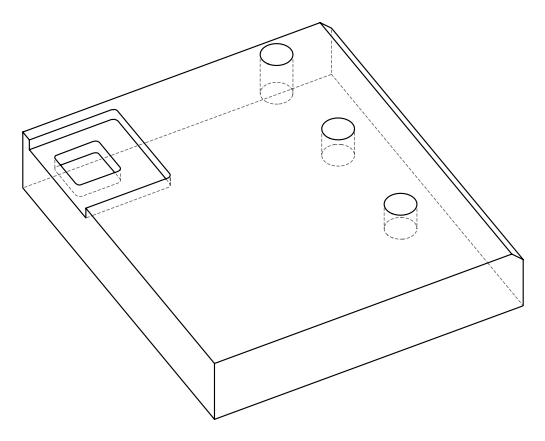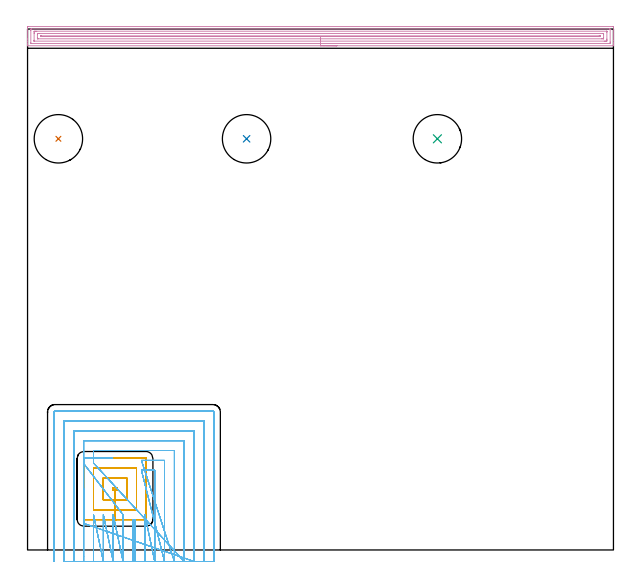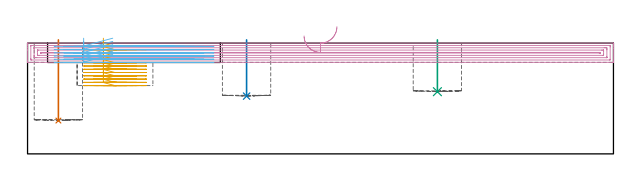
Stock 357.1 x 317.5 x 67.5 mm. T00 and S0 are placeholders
(PLAN: 6 operations, 2 tool changes, 53.8 min)
(1 INDEXABLE_INSERT_DRILL_BLIND_HOLE_FROM_SOLID | STEP1POCKET | NXT0302_030 | 0.2 min | 32003 mm3)
(2 INDEXABLE_INSERT_DRILL_BLIND_HOLE_FROM_SOLID_1 | STEP1POCKET_1 | NXT0302_030 | 0.14 min | 21824 mm3)
(3 INDEXABLE_INSERT_DRILL_BLIND_HOLE_FROM_SOLID_2 | STEP1POCKET_2 | NXT0302_030 | 0.13 min | 19985 mm3)
(4 AREA_MILL | FG_CHAMFER_SURFACE | UGT0205_001 | 14.46 min | 24441 mm3)
(5 MILL_RECTANGULAR_POCKET | POCKET_RECTANGULAR_STRAIGHT | UGT0201_126 | Follow Part, ap 2, ae 75% | 10.09 min | 54059 mm3)
(6 MILL_SLOT | SLOT_PARTIAL_RECTANGULAR | UGT0201_126 | Follow Part, ap 2, ae 75% | 28.76 min | 85372 mm3)
(TOOL NXT0302_030 | Index. Insert Drill 29.5mm [880-D2950L32-03] | D29.5 PA176 FL89 Z2)
(TOOL UGT0205_001 | Chamfer Mill 20 x 3 x 45 deg. | D20 FL50 Z2)
(TOOL UGT0201_126 | Carbide End Mill 8.0 | D8 FL15 Z4)
(OP 1 INDEXABLE_INSERT_DRILL_BLIND_HOLE_FROM_SOLID)
G17 G21 G94 G90
T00 M6
G54
G17 G0 G90 X18.8 Y250.6 S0 M3
G43 Z77.5 H1
G94 G81 G98 Z20.3 F250. R69.5
G80
M5
M2
(OP 2 INDEXABLE_INSERT_DRILL_BLIND_HOLE_FROM_SOLID_1)
G17 G21 G94 G90
T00 M6
G54
G17 G0 G90 X133.5 Y250.6 S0 M3
G43 Z77.5 H1
G94 G81 G98 Z35.2 F250. R69.5
G80
M5
M2
(OP 3 INDEXABLE_INSERT_DRILL_BLIND_HOLE_FROM_SOLID_2)
G17 G21 G94 G90
T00 M6
G54
G17 G0 G90 X249.8 Y250.6 S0 M3
G43 Z77.5 H1
G94 G81 G98 Z37.9 F250. R69.5
G80
M5
M2
(OP 4 AREA_MILL)
G17 G21 G94 G90
T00 M6
G54
G17 G0 G90 X188.55 Y307.3 S1061 M3
G43 Z77.5 H0
G94 G1 X188.512 Z76.628 F250.
X188.398 Z75.764
X188.209 Z74.912
X187.947 Z74.08
X187.613 Z73.274
X187.21 Z72.5
X186.742 Z71.764
X186.21 Z71.072
X185.621 Z70.429
X184.978 Z69.84
X184.286 Z69.308
X183.55 Z68.84
X182.776 Z68.437
X181.97 Z68.103
X181.138 Z67.841
X180.286 Z67.652
X179.422 Z67.538
X178.55 Z67.5
X0.181
X0.01 Y307.303 Z67.488
X0.007 Y307.333 Z67.458
X0. Y307.728 Z67.071
Y307.996 Z66.803
Y308.715 Z66.08
Y309.962 Z64.835
Y311.376 Z63.419
Y317.849 Z56.949
X0.004 Y318.472 Z56.326
X0.008 Y318.992 Z55.806
X0.101 Y318.995 Z55.803
X0.628 Y319. Z55.8
X356.472
X356.837 Y318.996 Z55.802
X357.09 Y318.992 Z55.806
X357.1 Y318.735 Z56.062
Y310.489 Z64.306
Y309.075 Z65.722
Y308.715 Z66.08
Y307.996 Z66.803
Y307.728 Z67.072
X357.093 Y307.333 Z67.458
X357.09 Y307.303 Z67.488
X356.919 Y307.3 Z67.5
X178.55
Y308.714 Z66.086
X2.417
X2.01 Y308.715 Z66.085
X2.001 Y309.127 Z65.673
X2. Y316.698 Z58.102
X2.001 Y317.11 Z57.69
X2.01 Y317.585 Z57.215
X2.415 Y317.586 Z57.214
X354.683
X355.09 Y317.585 Z57.215
X355.099 Y317.173 Z57.627
X355.1 Y309.602 Z65.198
X355.099 Y309.19 Z65.61
X355.09 Y308.715 Z66.085
X354.685 Y308.714 Z66.086
X178.55
Y310.128 Z64.672
X4.083 Y310.129 Z64.671
X4.039 Y310.13 Z64.67
X4.016 Y310.132 Z64.668
X4.01 Y310.134 Z64.666
X4.008 Y310.152 Z64.648
X4.003 Y310.286 Z64.514
X4.001 Y310.489 Z64.311
X4. Y310.692 Z64.108
Y314.924 Z59.876
Y315.126 Z59.674
X4.005 Y315.811 Z58.989
X4.009 Y316.005 Z58.795
X4.032 Y316.165 Z58.635
X4.205 Y316.167 Z58.633
X4.736 Y316.17 Z58.63
X5.099 Y316.171 Z58.629
X5.629 Y316.172 Z58.628
X353.017 Y316.171 Z58.629
X353.061 Y316.17 Z58.63
X353.084 Y316.168 Z58.632
X353.09 Y316.166 Z58.634
X353.092 Y316.148 Z58.652
X353.097 Y316.014 Z58.786
X353.099 Y315.811 Z58.989
X353.1 Y315.608 Z59.192
Y311.376 Z63.424
Y311.173 Z63.627
X353.095 Y310.489 Z64.311
X353.091 Y310.295 Z64.505
X353.068 Y310.135 Z64.665
X352.895 Y310.133 Z64.667
X352.364 Y310.13 Z64.67
X352.001 Y310.129 Z64.671
X351.471 Y310.128 Z64.672
X178.55
Y311.543 Z63.257
X6.718
X6.11 Y311.548 Z63.252
X6.044 Y311.55 Z63.25
X6.01 Y311.555 Z63.245
X6.008 Y311.604 Z63.196
X6.004 Y311.821 Z62.979
X6. Y312.256 Z62.544
Y314.03 Z60.77
X6.004 Y314.477 Z60.323
X6.008 Y314.696 Z60.104
X6.01 Y314.745 Z60.055
X6.058 Y314.75 Z60.05
X6.165 Y314.753 Z60.047
X6.887 Y314.757 Z60.043
X7.055
X350.382
X350.99 Y314.752 Z60.048
X351.056 Y314.75 Z60.05
X351.09 Y314.745 Z60.055
X351.092 Y314.696 Z60.104
X351.096 Y314.479 Z60.321
X351.1 Y314.044 Z60.756
Y312.27 Z62.53
X351.096 Y311.823 Z62.977
X351.092 Y311.604 Z63.196
X351.09 Y311.554 Z63.246
X351.042 Y311.55 Z63.25
X350.935 Y311.547 Z63.253
X350.213 Y311.543 Z63.257
X350.045
X178.55
Y312.957 Z61.843
X8.675
X8.48 Y312.959 Z61.841
X8.092 Y312.964 Z61.836
X8.009 Y312.969 Z61.831
X8.006 Y312.996 Z61.804
X8.002 Y313.054 Z61.746
Y313.15 Z61.65
X8.007 Y313.317 Z61.483
X8.009 Y313.332 Z61.468
X8.053 Y313.336 Z61.464
X8.156 Y313.341 Z61.459
X8.286 Y313.343 Z61.457
X348.425
X348.62 Y313.341 Z61.459
X349.008 Y313.336 Z61.464
X349.091 Y313.331 Z61.469
X349.094 Y313.304 Z61.496
X349.098 Y313.246 Z61.554
Y313.15 Z61.65
X349.093 Y312.983 Z61.817
X349.091 Y312.968 Z61.832
X349.047 Y312.964 Z61.836
X348.944 Y312.959 Z61.841
X348.814 Y312.957 Z61.843
X178.55
X177.678 Z61.881
X176.814 Z61.995
X175.962 Z62.184
X175.13 Z62.446
X174.324 Z62.78
X173.55 Z63.183
X172.814 Z63.652
X172.122 Z64.183
X171.479 Z64.772
X170.89 Z65.415
X170.358 Z66.107
X169.89 Z66.843
X169.487 Z67.617
X169.153 Z68.423
X168.891 Z69.255
X168.702 Z70.107
X168.588 Z70.972
X168.55 Z71.843
G0 Z77.5
M5
M2
(OP 5 MILL_RECTANGULAR_POCKET)
G17 G21 G94 G90
T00 M6
G54
G17 G0 G90 X46.2 Y42.032 S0 M3
G43 Z77.5 H0
Z70.5
G94 G1 Y30.5 Z67.41 F250.
X53.3 Z65.508
Y36.5
X54.4 F500.
Y38.
X52.2
Y36.5
X53.3
Y30.5
X60.4
Y44.
X46.2
Y30.5
X53.3
Y24.5
X66.4
Y50.
X40.2
Y24.5
X53.3
Y18.5
X72.1
G3 X72.4 Y18.8 R0.3
G1 Y55.7
G3 X72.1 Y56. R0.3
G1 X34.5
G3 X34.2 Y55.7 R0.3
G1 Y18.8
G3 X34.5 Y18.5 R0.3
G1 X53.3
X54.3
G0 X46.2 Y42.032 Z68.508
G1 Y30.5 Z65.418 F250.
X53.3 Z63.515
Y36.5
X54.4 F500.
Y38.
X52.2
Y36.5
X53.3
Y30.5
X60.4
Y44.
X46.2
Y30.5
X53.3
Y24.5
X66.4
Y50.
X40.2
Y24.5
X53.3
Y18.5
X72.1
G3 X72.4 Y18.8 R0.3
G1 Y55.7
G3 X72.1 Y56. R0.3
G1 X34.5
G3 X34.2 Y55.7 R0.3
G1 Y18.8
G3 X34.5 Y18.5 R0.3
G1 X53.3
X54.3
G0 X46.2 Y42.032 Z66.515
G1 Y30.5 Z63.425 F250.
X53.3 Z61.523
Y36.5
X54.4 F500.
Y38.
X52.2
Y36.5
X53.3
Y30.5
X60.4
Y44.
X46.2
Y30.5
X53.3
Y24.5
X66.4
Y50.
X40.2
Y24.5
X53.3
Y18.5
X72.1
G3 X72.4 Y18.8 R0.3
G1 Y55.7
G3 X72.1 Y56. R0.3
G1 X34.5
G3 X34.2 Y55.7 R0.3
G1 Y18.8
G3 X34.5 Y18.5 R0.3
G1 X53.3
X54.3
G0 X46.2 Y42.032 Z64.523
G1 Y30.5 Z61.433 F250.
X53.3 Z59.531
Y36.5
X54.4 F500.
Y38.
X52.2
Y36.5
X53.3
Y30.5
X60.4
Y44.
X46.2
Y30.5
X53.3
Y24.5
X66.4
Y50.
X40.2
Y24.5
X53.3
Y18.5
X72.1
G3 X72.4 Y18.8 R0.3
G1 Y55.7
G3 X72.1 Y56. R0.3
G1 X34.5
G3 X34.2 Y55.7 R0.3
G1 Y18.8
G3 X34.5 Y18.5 R0.3
G1 X53.3
X54.3
G0 X46.2 Y42.032 Z62.531
G1 Y30.5 Z59.441 F250.
X53.3 Z57.538
Y36.5
X54.4 F500.
Y38.
X52.2
Y36.5
X53.3
Y30.5
X60.4
Y44.
X46.2
Y30.5
X53.3
Y24.5
X66.4
Y50.
X40.2
Y24.5
X53.3
Y18.5
X72.1
G3 X72.4 Y18.8 R0.3
G1 Y55.7
G3 X72.1 Y56. R0.3
G1 X34.5
G3 X34.2 Y55.7 R0.3
G1 Y18.8
G3 X34.5 Y18.5 R0.3
G1 X53.3
X54.3
G0 X46.2 Y42.032 Z60.538
G1 Y30.5 Z57.449 F250.
X53.3 Z55.546
Y36.5
X54.4 F500.
Y38.
X52.2
Y36.5
X53.3
Y30.5
X60.4
Y44.
X46.2
Y30.5
X53.3
Y24.5
X66.4
Y50.
X40.2
Y24.5
X53.3
Y18.5
X72.1
G3 X72.4 Y18.8 R0.3
G1 Y55.7
G3 X72.1 Y56. R0.3
G1 X34.5
G3 X34.2 Y55.7 R0.3
G1 Y18.8
G3 X34.5 Y18.5 R0.3
G1 X53.3
X54.3
G0 X46.2 Y42.032 Z58.546
G1 Y30.5 Z55.456 F250.
X53.3 Z53.554
Y36.5
X54.4 F500.
Y38.
X52.2
Y36.5
X53.3
Y30.5
X60.4
Y44.
X46.2
Y30.5
X53.3
Y24.5
X66.4
Y50.
X40.2
Y24.5
X53.3
Y18.5
X72.1
G3 X72.4 Y18.8 R0.3
G1 Y55.7
G3 X72.1 Y56. R0.3
G1 X34.5
G3 X34.2 Y55.7 R0.3
G1 Y18.8
G3 X34.5 Y18.5 R0.3
G1 X53.3
X54.3
G0 X46.2 Y42.032 Z56.554
G1 Y30.5 Z53.464 F250.
X53.3 Z51.562
Y36.5
X54.4 F500.
Y38.
X52.2
Y36.5
X53.3
Y30.5
X60.4
Y44.
X46.2
Y30.5
X53.3
Y24.5
X66.4
Y50.
X40.2
Y24.5
X53.3
Y18.5
X72.1
G3 X72.4 Y18.8 R0.3
G1 Y55.7
G3 X72.1 Y56. R0.3
G1 X34.5
G3 X34.2 Y55.7 R0.3
G1 Y18.8
G3 X34.5 Y18.5 R0.3
G1 X53.3
X54.3
G0 X46.2 Y42.032 Z54.562
G1 Y30.5 Z51.472 F250.
X53.3 Z49.569
Y36.5
X54.4 F500.
Y38.
X52.2
Y36.5
X53.3
Y30.5
X60.4
Y44.
X46.2
Y30.5
X53.3
Y24.5
X66.4
Y50.
X40.2
Y24.5
X53.3
Y18.5
X72.1
G3 X72.4 Y18.8 R0.3
G1 Y55.7
G3 X72.1 Y56. R0.3
G1 X34.5
G3 X34.2 Y55.7 R0.3
G1 Y18.8
G3 X34.5 Y18.5 R0.3
G1 X53.3
X54.3
G0 X46.2 Y42.032 Z52.569
G1 Y30.5 Z49.479 F250.
X53.3 Z47.577
Y36.5
X54.4 F500.
Y38.
X52.2
Y36.5
X53.3
Y30.5
X60.4
Y44.
X46.2
Y30.5
X53.3
Y24.5
X66.4
Y50.
X40.2
Y24.5
X53.3
Y18.5
X72.1
G3 X72.4 Y18.8 R0.3
G1 Y55.7
G3 X72.1 Y56. R0.3
G1 X34.5
G3 X34.2 Y55.7 R0.3
G1 Y18.8
G3 X34.5 Y18.5 R0.3
G1 X53.3
X54.3
G0 X46.2 Y42.032 Z50.577
G1 Y30.5 Z47.487 F250.
X53.3 Z45.585
Y36.5
X54.4 F500.
Y38.
X52.2
Y36.5
X53.3
Y30.5
X60.4
Y44.
X46.2
Y30.5
X53.3
Y24.5
X66.4
Y50.
X40.2
Y24.5
X53.3
Y18.5
X72.1
G3 X72.4 Y18.8 R0.3
G1 Y55.7
G3 X72.1 Y56. R0.3
G1 X34.5
G3 X34.2 Y55.7 R0.3
G1 Y18.8
G3 X34.5 Y18.5 R0.3
G1 X53.3
X54.3
G0 X46.2 Y42.032 Z48.585
G1 Y30.5 Z45.495 F250.
X53.3 Z43.592
Y36.5
X54.4 F500.
Y38.
X52.2
Y36.5
X53.3
Y30.5
X60.4
Y44.
X46.2
Y30.5
X53.3
Y24.5
X66.4
Y50.
X40.2
Y24.5
X53.3
Y18.5
X72.1
G3 X72.4 Y18.8 R0.3
G1 Y55.7
G3 X72.1 Y56. R0.3
G1 X34.5
G3 X34.2 Y55.7 R0.3
G1 Y18.8
G3 X34.5 Y18.5 R0.3
G1 X53.3
X54.3
G0 X46.2 Y42.032 Z46.592
G1 Y30.5 Z43.502 F250.
X53.3 Z41.6
Y36.5
X54.4 F500.
Y38.
X52.2
Y36.5
X53.3
Y30.5
X60.4
Y44.
X46.2
Y30.5
X53.3
Y24.5
X66.4
Y50.
X40.2
Y24.5
X53.3
Y18.5
X72.1
G3 X72.4 Y18.8 R0.3
G1 Y55.7
G3 X72.1 Y56. R0.3
G1 X34.5
G3 X34.2 Y55.7 R0.3
G1 Y18.8
G3 X34.5 Y18.5 R0.3
G1 X53.3
X54.3
G0 Z77.5
M5
M2
(OP 6 MILL_SLOT)
G17 G21 G94 G90
T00 M6
G54
G17 G0 G90 X65.5 Y-7. S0 M3
G43 Z77.5 H0
Z65.533
G94 G1 Y-4. F250.
Y18.5 F500.
X64.2
Y-4.
Y-7. F250.
X71.5
Y-4.
Y18.498 F500.
Y21.498 F250.
X77.5 Y-7. F500.
Y-4. F250.
Y48.6 F500.
X72.4
X69.4 F250.
X83.5 Y-7. F500.
Y-4. F250.
Y54.6 F500.
X72.4
X69.4 F250.
X89.5 Y-7. F500.
Y-4. F250.
Y60.6 F500.
X40.2
Y56.
Y53. F250.
X95.5 Y-7. F500.
Y-4. F250.
Y66.6 F500.
X34.2
Y55.699
Y52.699 F250.
X58.2 Y21.5 F500.
Y18.5 F250.
Y-4. F500.
Y-7. F250.
X52.2 Y21.5 F500.
Y18.5 F250.
Y-4. F500.
Y-7. F250.
X46.2 Y21.5 F500.
Y18.5 F250.
Y-4. F500.
Y-7. F250.
X40.2 Y21.5 F500.
Y18.5 F250.
Y-4. F500.
Y-7. F250.
G0 X34.2 Y37.333 Z70.5
G1 Y18.797 Z65.533
Y-4. F500.
Y-7. F250.
G0 X51.918 Y56. Z70.5
G1 X34.499 Y56.001 Z65.832
X34.374 Y55.956 Z65.797
X34.329 Y55.933 Z65.783
X34.285 Y55.895 Z65.768
X34.236 Y55.826 Z65.745
X34.199 Y55.694 Z65.708
X34.188 Y55.573 Z65.676
X34.2 Y55.042 Z65.533
Y19.201 F500.
Y16.201 F250.
X101.5 Y-7. F500.
Y-4. F250.
Y72.6 F500.
X28.2
Y-4.
Y-7. F250.
X107.5
Y-4.
Y78.6 F500.
X22.2
Y-4.
Y-7. F250.
X113.5
Y-4.
Y84.1 F500.
G3 X113. Y84.6 R0.5
G1 X16.7
G3 X16.2 Y84.1 R0.5
G1 Y-4.
Y-7. F250.
G0 X65.5 Z63.567
G1 Y-4.
Y18.5 F500.
X64.2
Y-4.
Y-7. F250.
X71.5
Y-4.
Y18.498 F500.
Y21.498 F250.
X77.5 Y-7. F500.
Y-4. F250.
Y48.6 F500.
X72.4
X69.4 F250.
X83.5 Y-7. F500.
Y-4. F250.
Y54.6 F500.
X72.4
X69.4 F250.
X89.5 Y-7. F500.
Y-4. F250.
Y60.6 F500.
X40.2
Y56.
Y53. F250.
X95.5 Y-7. F500.
Y-4. F250.
Y66.6 F500.
X34.2
Y55.699
Y52.699 F250.
X58.2 Y21.5 F500.
Y18.5 F250.
Y-4. F500.
Y-7. F250.
X52.2 Y21.5 F500.
Y18.5 F250.
Y-4. F500.
Y-7. F250.
X46.2 Y21.5 F500.
Y18.5 F250.
Y-4. F500.
Y-7. F250.
X40.2 Y21.5 F500.
Y18.5 F250.
Y-4. F500.
Y-7. F250.
G0 X34.2 Y37.333 Z68.533
G1 Y18.797 Z63.567
Y-4. F500.
Y-7. F250.
G0 X51.918 Y56. Z68.533
G1 X34.499 Y56.001 Z63.866
X34.374 Y55.956 Z63.83
X34.329 Y55.933 Z63.817
X34.285 Y55.895 Z63.801
X34.236 Y55.826 Z63.778
X34.199 Y55.694 Z63.741
X34.188 Y55.573 Z63.709
X34.2 Y55.042 Z63.567
Y19.201 F500.
Y16.201 F250.
X101.5 Y-7. F500.
Y-4. F250.
Y72.6 F500.
X28.2
Y-4.
Y-7. F250.
X107.5
Y-4.
Y78.6 F500.
X22.2
Y-4.
Y-7. F250.
X113.5
Y-4.
Y84.1 F500.
G3 X113. Y84.6 R0.5
G1 X16.7
G3 X16.2 Y84.1 R0.5
G1 Y-4.
Y-7. F250.
G0 X65.5 Z61.6
G1 Y-4.
Y18.5 F500.
X64.2
Y-4.
Y-7. F250.
X71.5
Y-4.
Y18.498 F500.
Y21.498 F250.
X77.5 Y-7. F500.
Y-4. F250.
Y48.6 F500.
X72.4
X69.4 F250.
X83.5 Y-7. F500.
Y-4. F250.
Y54.6 F500.
X72.4
X69.4 F250.
X89.5 Y-7. F500.
Y-4. F250.
Y60.6 F500.
X40.2
Y56.
Y53. F250.
X95.5 Y-7. F500.
Y-4. F250.
Y66.6 F500.
X34.2
Y55.699
Y52.699 F250.
X58.2 Y21.5 F500.
Y18.5 F250.
Y-4. F500.
Y-7. F250.
X52.2 Y21.5 F500.
Y18.5 F250.
Y-4. F500.
Y-7. F250.
X46.2 Y21.5 F500.
Y18.5 F250.
Y-4. F500.
Y-7. F250.
X40.2 Y21.5 F500.
Y18.5 F250.
Y-4. F500.
Y-7. F250.
G0 X34.2 Y37.333 Z66.567
G1 Y18.797 Z61.6
Y-4. F500.
Y-7. F250.
G0 X51.918 Y56. Z66.567
G1 X34.497 Y56.001 Z61.898
X34.374 Y55.956 Z61.863
X34.329 Y55.933 Z61.85
X34.285 Y55.895 Z61.834
X34.236 Y55.826 Z61.812
X34.199 Y55.694 Z61.775
X34.188 Y55.573 Z61.742
X34.2 Y55.042 Z61.6
Y19.201 F500.
Y16.201 F250.
X101.5 Y-7. F500.
Y-4. F250.
Y72.6 F500.
X28.2
Y-4.
Y-7. F250.
X107.5
Y-4.
Y78.6 F500.
X22.2
Y-4.
Y-7. F250.
X113.5
Y-4.
Y84.1 F500.
G3 X113. Y84.6 R0.5
G1 X16.7
G3 X16.2 Y84.1 R0.5
G1 Y-4.
Y-7. F250.
G0 X65.5 Z59.633
G1 Y-4.
Y18.5 F500.
X64.2
Y-4.
Y-7. F250.
X71.5
Y-4.
Y18.498 F500.
Y21.498 F250.
X77.5 Y-7. F500.
Y-4. F250.
Y48.6 F500.
X72.4
X69.4 F250.
X83.5 Y-7. F500.
Y-4. F250.
Y54.6 F500.
X72.4
X69.4 F250.
X89.5 Y-7. F500.
Y-4. F250.
Y60.6 F500.
X40.2
Y56.
Y53. F250.
X95.5 Y-7. F500.
Y-4. F250.
Y66.6 F500.
X34.2
Y55.699
Y52.699 F250.
X58.2 Y21.5 F500.
Y18.5 F250.
Y-4. F500.
Y-7. F250.
X52.2 Y21.5 F500.
Y18.5 F250.
Y-4. F500.
Y-7. F250.
X46.2 Y21.5 F500.
Y18.5 F250.
Y-4. F500.
Y-7. F250.
X40.2 Y21.5 F500.
Y18.5 F250.
Y-4. F500.
Y-7. F250.
G0 X34.2 Y37.333 Z64.6
G1 Y18.797 Z59.633
Y-4. F500.
Y-7. F250.
G0 X51.918 Y56. Z64.6
G1 X34.497 Y56.001 Z59.932
X34.374 Y55.956 Z59.897
X34.329 Y55.933 Z59.883
X34.285 Y55.895 Z59.868
X34.236 Y55.826 Z59.845
X34.199 Y55.694 Z59.808
X34.188 Y55.573 Z59.776
X34.2 Y55.042 Z59.633
Y19.201 F500.
Y16.201 F250.
X101.5 Y-7. F500.
Y-4. F250.
Y72.6 F500.
X28.2
Y-4.
Y-7. F250.
X107.5
Y-4.
Y78.6 F500.
X22.2
Y-4.
Y-7. F250.
X113.5
Y-4.
Y84.1 F500.
G3 X113. Y84.6 R0.5
G1 X16.7
G3 X16.2 Y84.1 R0.5
G1 Y-4.
Y-7. F250.
G0 X65.5 Z57.667
G1 Y-4.
Y18.5 F500.
X64.2
Y-4.
Y-7. F250.
X71.5
Y-4.
Y18.498 F500.
Y21.498 F250.
X77.5 Y-7. F500.
Y-4. F250.
Y48.6 F500.
X72.4
X69.4 F250.
X83.5 Y-7. F500.
Y-4. F250.
Y54.6 F500.
X72.4
X69.4 F250.
X89.5 Y-7. F500.
Y-4. F250.
Y60.6 F500.
X40.2
Y56.
Y53. F250.
X95.5 Y-7. F500.
Y-4. F250.
Y66.6 F500.
X34.2
Y55.697
Y52.697 F250.
X58.2 Y21.5 F500.
Y18.5 F250.
Y-4. F500.
Y-7. F250.
X52.2 Y21.5 F500.
Y18.5 F250.
Y-4. F500.
Y-7. F250.
X46.2 Y21.5 F500.
Y18.5 F250.
Y-4. F500.
Y-7. F250.
X40.2 Y21.5 F500.
Y18.5 F250.
Y-4. F500.
Y-7. F250.
G0 X34.2 Y37.333 Z62.633
G1 Y18.797 Z57.667
Y-4. F500.
Y-7. F250.
G0 X51.918 Y56. Z62.633
G1 X34.498 Y56.001 Z57.965
X34.374 Y55.956 Z57.93
X34.329 Y55.933 Z57.917
X34.285 Y55.896 Z57.901
X34.237 Y55.827 Z57.879
X34.199 Y55.692 Z57.841
X34.188 Y55.573 Z57.809
X34.2 Y55.042 Z57.667
Y19.201 F500.
Y16.201 F250.
X101.5 Y-7. F500.
Y-4. F250.
Y72.6 F500.
X28.2
Y-4.
Y-7. F250.
X107.5
Y-4.
Y78.6 F500.
X22.2
Y-4.
Y-7. F250.
X113.5
Y-4.
Y84.1 F500.
G3 X113. Y84.6 R0.5
G1 X16.7
G3 X16.2 Y84.1 R0.5
G1 Y-4.
Y-7. F250.
G0 X65.5 Z55.7
G1 Y-4.
Y18.5 F500.
X64.2
Y-4.
Y-7. F250.
X71.5
Y-4.
Y18.498 F500.
Y21.498 F250.
X77.5 Y-7. F500.
Y-4. F250.
Y48.6 F500.
X72.4
X69.4 F250.
X83.5 Y-7. F500.
Y-4. F250.
Y54.6 F500.
X72.4
X69.4 F250.
X89.5 Y-7. F500.
Y-4. F250.
Y60.6 F500.
X40.2
Y56.
Y53. F250.
X95.5 Y-7. F500.
Y-4. F250.
Y66.6 F500.
X34.2
Y55.697
Y52.697 F250.
X58.2 Y21.5 F500.
Y18.5 F250.
Y-4. F500.
Y-7. F250.
X52.2 Y21.5 F500.
Y18.5 F250.
Y-4. F500.
Y-7. F250.
X46.2 Y21.5 F500.
Y18.5 F250.
Y-4. F500.
Y-7. F250.
X40.2 Y21.5 F500.
Y18.5 F250.
Y-4. F500.
Y-7. F250.
G0 X34.2 Y37.333 Z60.667
G1 Y18.797 Z55.7
Y-4. F500.
Y-7. F250.
G0 X51.918 Y56. Z60.667
G1 X34.499 Y56.001 Z55.999
X34.374 Y55.956 Z55.963
X34.329 Y55.933 Z55.95
X34.285 Y55.896 Z55.934
X34.237 Y55.827 Z55.912
X34.199 Y55.692 Z55.874
X34.188 Y55.573 Z55.842
X34.2 Y55.042 Z55.7
Y19.201 F500.
Y16.201 F250.
X101.5 Y-7. F500.
Y-4. F250.
Y72.6 F500.
X28.2
Y-4.
Y-7. F250.
X107.5
Y-4.
Y78.6 F500.
X22.2
Y-4.
Y-7. F250.
X113.5
Y-4.
Y84.1 F500.
G3 X113. Y84.6 R0.5
G1 X16.7
G3 X16.2 Y84.1 R0.5
G1 Y-4.
Y-7. F250.
G0 Z77.5
M5
M2
